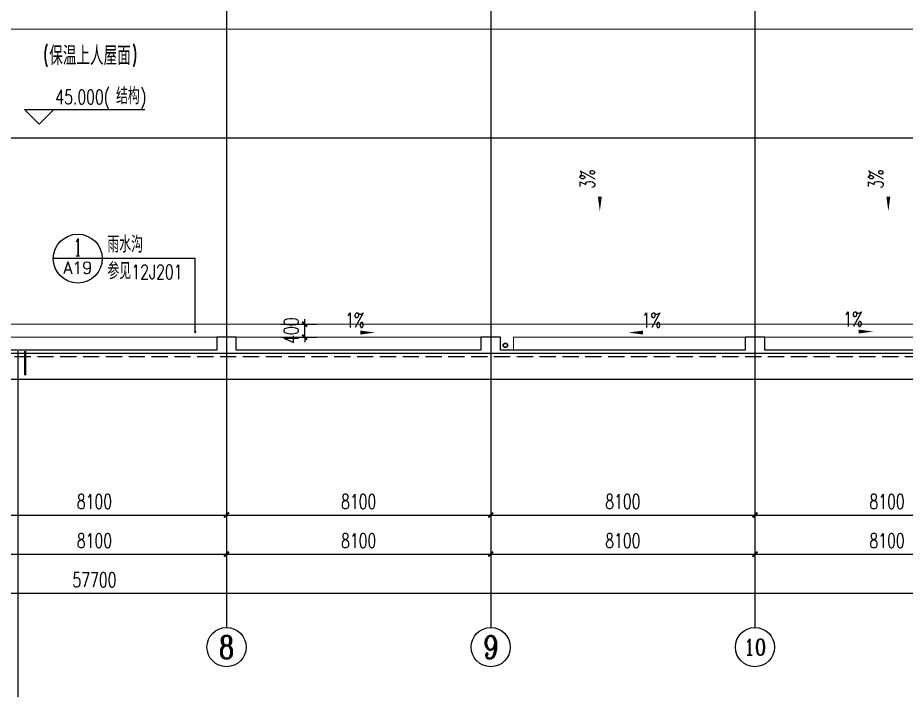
# Model space of a CAD drawing. Extents: x 1738711 to 2346805, y 1189731 to 2516152.
# Drawn here: x 1959184 to 1986423, y 2175239 to 2195849 of the extents above; entities that cross this region are included whole.
import ezdxf
from ezdxf.enums import TextEntityAlignment as Align

# ---------------------------------------------------------------- set-up
doc = ezdxf.new("R2010")
doc.units = 0
doc.header["$LTSCALE"] = 1000
doc.header["$MEASUREMENT"] = 0
doc.linetypes.add('DASH', pattern=[0.35, 0.25, -0.1])
doc.layers.add('_0', color=7, linetype='Continuous', lineweight=25)
doc.layers.add('屋面水线', color=6, linetype='Continuous', lineweight=15)
for name, color, linetype in [('AR-TEXT', 7, 'Continuous'), ('AXIS', 3, 'Continuous'), ('AXIS_TEXT', 7, 'Continuous'), ('DIM_ELEV', 3, 'Continuous'), ('DIM_IDEN', 3, 'Continuous'), ('DIM_SYMB', 3, 'Continuous'), ('DOTE', 1, 'Continuous'), ('PUB_DIM', 3, 'Continuous'), ('PUB_TEXT', 7, 'Continuous'), ('WALL', 40, 'Continuous'), ('YS', 6, 'Continuous'), ('看线', 8, 'Continuous')]:
    doc.layers.add(name, color=color, linetype=linetype)
doc.styles.add('_TCH_AXIS', font='COMPLEX', dxfattribs={"bigfont": 'GBCBIG'})
doc.styles.add('_TCH_DIM', font='SIMPLEX', dxfattribs={"bigfont": 'GBCBIG'})
doc.styles.add('_TCH_DIM_T3', font='SIMPLEX', dxfattribs={"width": 0.705882, "bigfont": 'GBCBIG'})
doc.styles.add('_TCH_LABEL', font='COMPLEX', dxfattribs={"bigfont": 'GBCBIG'})
doc.styles.add('COMPLEX', font='COMPLEX')
doc.styles.get("Standard").update_dxf_attribs({"font": 'gbenor.shx', "bigfont": 'gbcbig.shx'})
doc.dimstyles.new('_TCH_ARCH&&150', dxfattribs={"dimtxt": 446.25, "dimasz": 150, "dimexe": 375, "dimexo": 450, "dimgap": 189.375, "dimtad": 1, "dimdec": 0, "dimzin": 0, "dimdsep": 46, "dimtxsty": '_TCH_DIM_T3', "dimblk": 'ARCHTICK', "dimcen": 0.09, "dimclrt": 7, "dimazin": 2, "dimtfac": 1, "dimtdec": 0, "dimtix": 1, "dimtmove": 2, "dimatfit": 3, "dimfxl": 1, "dimtolj": 1, "dimtzin": 0, "dimarcsym": 0})

# ---------------------------------------------------------------- blocks, each defined once
blk = doc.blocks.new('A$C68B42598')
at = {"layer": 'YS'}
for radius in [70, 60]:
    blk.add_circle((70, 70), radius, dxfattribs=at)
blk = doc.blocks.new('hreahaerheh')
at = {"layer": 'YS'}
blk.add_blockref('A$C68B42598', (1974065, 1888439), dxfattribs=at)
blk = doc.blocks.new('_ArchTick')
at = {"color": 0, "linetype": 'ByBlock', "const_width": 0.4}
blk.add_lwpolyline([(-0.5, -0.5), (0.5, 0.5)], dxfattribs=at)
blk = doc.blocks.new('*D205')
at = {"layer": 'Defpoints', "color": 0, "transparency": 16777216}
for p in [(1966797, 2186459), (1967981, 2186459), (1966797, 2186059)]:
    blk.add_point(p, dxfattribs=at)
at = {"layer": 'PUB_DIM', "color": 0, "lineweight": -2, "transparency": 16777216}
for p, q in [((1967247, 2186459), (1968356, 2186459)), ((1967981, 2186459), (1967981, 2186609)), ((1967981, 2186059), (1967981, 2186459)), ((1967247, 2186059), (1968356, 2186059)), ((1967981, 2186059), (1967981, 2185909))]:
    blk.add_line(p, q, dxfattribs=at)
at = {"layer": 'PUB_DIM', "color": 0, "lineweight": -2, "transparency": 16777216, "xscale": 150, "yscale": 150, "zscale": 150}
for p, rotation in [((1967981, 2186459), 270), ((1967981, 2186059), 90)]:
    blk.add_blockref('_ArchTick', p, dxfattribs=dict(at, rotation=rotation))
at = {"layer": 'PUB_DIM', "color": 7, "transparency": 16777216, "insert": (1967568, 2186259), "char_height": 446.2, "attachment_point": 5, "rotation": 90, "style": '_TCH_DIM_T3'}
blk.add_mtext('\\A1;400', dxfattribs=at)
blk = doc.blocks.new('*D3637')
at = {"layer": 'Defpoints', "color": 0, "transparency": 16777216}
for p in [(1957485, 2183159), (1965585, 2183159), (1965585, 2180609)]:
    blk.add_point(p, dxfattribs=at)
at = {"layer": 'PUB_DIM', "color": 0, "lineweight": -2, "transparency": 16777216}
for p, q in [((1957485, 2182709), (1957485, 2180234)), ((1965585, 2182709), (1965585, 2180234)), ((1957485, 2180609), (1965585, 2180609))]:
    blk.add_line(p, q, dxfattribs=at)
at = {"layer": 'PUB_DIM', "color": 0, "lineweight": -2, "transparency": 16777216, "xscale": 150, "yscale": 150, "zscale": 150, "rotation": 180}
blk.add_blockref('_ArchTick', (1957485, 2180609), dxfattribs=at)
at = {"layer": 'PUB_DIM', "color": 0, "lineweight": -2, "transparency": 16777216, "xscale": 150, "yscale": 150, "zscale": 150}
blk.add_blockref('_ArchTick', (1965585, 2180609), dxfattribs=at)
at = {"layer": 'PUB_DIM', "color": 7, "transparency": 16777216, "insert": (1961535, 2181022), "char_height": 446.2, "attachment_point": 5, "style": '_TCH_DIM_T3'}
blk.add_mtext('\\A1;8100', dxfattribs=at)
blk = doc.blocks.new('*D3638')
at = {"layer": 'Defpoints', "color": 0, "transparency": 16777216}
for p in [(1965585, 2183159), (1973685, 2183159), (1973685, 2180609)]:
    blk.add_point(p, dxfattribs=at)
at = {"layer": 'PUB_DIM', "color": 0, "lineweight": -2, "transparency": 16777216}
for p, q in [((1965585, 2182709), (1965585, 2180234)), ((1973685, 2182709), (1973685, 2180234)), ((1965585, 2180609), (1973685, 2180609))]:
    blk.add_line(p, q, dxfattribs=at)
at = {"layer": 'PUB_DIM', "color": 0, "lineweight": -2, "transparency": 16777216, "xscale": 150, "yscale": 150, "zscale": 150, "rotation": 180}
blk.add_blockref('_ArchTick', (1965585, 2180609), dxfattribs=at)
at = {"layer": 'PUB_DIM', "color": 0, "lineweight": -2, "transparency": 16777216, "xscale": 150, "yscale": 150, "zscale": 150}
blk.add_blockref('_ArchTick', (1973685, 2180609), dxfattribs=at)
at = {"layer": 'PUB_DIM', "color": 7, "transparency": 16777216, "insert": (1969635, 2181022), "char_height": 446.2, "attachment_point": 5, "style": '_TCH_DIM_T3'}
blk.add_mtext('\\A1;8100', dxfattribs=at)
blk = doc.blocks.new('*D3639')
at = {"layer": 'Defpoints', "color": 0, "transparency": 16777216}
for p in [(1973685, 2183159), (1981785, 2183159), (1981785, 2180609)]:
    blk.add_point(p, dxfattribs=at)
at = {"layer": 'PUB_DIM', "color": 0, "lineweight": -2, "transparency": 16777216}
for p, q in [((1973685, 2182709), (1973685, 2180234)), ((1981785, 2182709), (1981785, 2180234)), ((1973685, 2180609), (1981785, 2180609))]:
    blk.add_line(p, q, dxfattribs=at)
at = {"layer": 'PUB_DIM', "color": 0, "lineweight": -2, "transparency": 16777216, "xscale": 150, "yscale": 150, "zscale": 150, "rotation": 180}
blk.add_blockref('_ArchTick', (1973685, 2180609), dxfattribs=at)
at = {"layer": 'PUB_DIM', "color": 0, "lineweight": -2, "transparency": 16777216, "xscale": 150, "yscale": 150, "zscale": 150}
blk.add_blockref('_ArchTick', (1981785, 2180609), dxfattribs=at)
at = {"layer": 'PUB_DIM', "color": 7, "transparency": 16777216, "insert": (1977735, 2181022), "char_height": 446.2, "attachment_point": 5, "style": '_TCH_DIM_T3'}
blk.add_mtext('\\A1;8100', dxfattribs=at)
blk = doc.blocks.new('*D3640')
at = {"layer": 'Defpoints', "color": 0, "transparency": 16777216}
for p in [(1981785, 2183159), (1989885, 2183159), (1989885, 2180609)]:
    blk.add_point(p, dxfattribs=at)
at = {"layer": 'PUB_DIM', "color": 0, "lineweight": -2, "transparency": 16777216}
for p, q in [((1981785, 2182709), (1981785, 2180234)), ((1989885, 2182709), (1989885, 2180234)), ((1981785, 2180609), (1989885, 2180609))]:
    blk.add_line(p, q, dxfattribs=at)
at = {"layer": 'PUB_DIM', "color": 0, "lineweight": -2, "transparency": 16777216, "xscale": 150, "yscale": 150, "zscale": 150, "rotation": 180}
blk.add_blockref('_ArchTick', (1981785, 2180609), dxfattribs=at)
at = {"layer": 'PUB_DIM', "color": 0, "lineweight": -2, "transparency": 16777216, "xscale": 150, "yscale": 150, "zscale": 150}
blk.add_blockref('_ArchTick', (1989885, 2180609), dxfattribs=at)
at = {"layer": 'PUB_DIM', "color": 7, "transparency": 16777216, "insert": (1985835, 2181022), "char_height": 446.2, "attachment_point": 5, "style": '_TCH_DIM_T3'}
blk.add_mtext('\\A1;8100', dxfattribs=at)
blk = doc.blocks.new('*D3645')
at = {"layer": 'AXIS', "color": 0, "lineweight": -2, "transparency": 16777216}
for p, q in [((1957485, 2182709), (1957485, 2179034)), ((1965585, 2182709), (1965585, 2179034)), ((1957485, 2179409), (1965585, 2179409))]:
    blk.add_line(p, q, dxfattribs=at)
at = {"layer": 'Defpoints', "color": 0, "transparency": 16777216}
for p in [(1957485, 2183159), (1965585, 2183159), (1965585, 2179409)]:
    blk.add_point(p, dxfattribs=at)
at = {"layer": 'AXIS', "color": 0, "lineweight": -2, "transparency": 16777216, "xscale": 150, "yscale": 150, "zscale": 150, "rotation": 180}
blk.add_blockref('_ArchTick', (1957485, 2179409), dxfattribs=at)
at = {"layer": 'AXIS', "color": 0, "lineweight": -2, "transparency": 16777216, "xscale": 150, "yscale": 150, "zscale": 150}
blk.add_blockref('_ArchTick', (1965585, 2179409), dxfattribs=at)
at = {"layer": 'AXIS', "color": 7, "transparency": 16777216, "insert": (1961535, 2179822), "char_height": 446.2, "attachment_point": 5, "style": '_TCH_DIM_T3'}
blk.add_mtext('\\A1;8100', dxfattribs=at)
blk = doc.blocks.new('*D3646')
at = {"layer": 'AXIS', "color": 0, "lineweight": -2, "transparency": 16777216}
for p, q in [((1965585, 2182709), (1965585, 2179034)), ((1973685, 2182709), (1973685, 2179034)), ((1965585, 2179409), (1973685, 2179409))]:
    blk.add_line(p, q, dxfattribs=at)
at = {"layer": 'Defpoints', "color": 0, "transparency": 16777216}
for p in [(1965585, 2183159), (1973685, 2183159), (1973685, 2179409)]:
    blk.add_point(p, dxfattribs=at)
at = {"layer": 'AXIS', "color": 0, "lineweight": -2, "transparency": 16777216, "xscale": 150, "yscale": 150, "zscale": 150, "rotation": 180}
blk.add_blockref('_ArchTick', (1965585, 2179409), dxfattribs=at)
at = {"layer": 'AXIS', "color": 0, "lineweight": -2, "transparency": 16777216, "xscale": 150, "yscale": 150, "zscale": 150}
blk.add_blockref('_ArchTick', (1973685, 2179409), dxfattribs=at)
at = {"layer": 'AXIS', "color": 7, "transparency": 16777216, "insert": (1969635, 2179822), "char_height": 446.2, "attachment_point": 5, "style": '_TCH_DIM_T3'}
blk.add_mtext('\\A1;8100', dxfattribs=at)
blk = doc.blocks.new('*D3647')
at = {"layer": 'AXIS', "color": 0, "lineweight": -2, "transparency": 16777216}
for p, q in [((1973685, 2182709), (1973685, 2179034)), ((1981785, 2182709), (1981785, 2179034)), ((1973685, 2179409), (1981785, 2179409))]:
    blk.add_line(p, q, dxfattribs=at)
at = {"layer": 'Defpoints', "color": 0, "transparency": 16777216}
for p in [(1973685, 2183159), (1981785, 2183159), (1981785, 2179409)]:
    blk.add_point(p, dxfattribs=at)
at = {"layer": 'AXIS', "color": 0, "lineweight": -2, "transparency": 16777216, "xscale": 150, "yscale": 150, "zscale": 150, "rotation": 180}
blk.add_blockref('_ArchTick', (1973685, 2179409), dxfattribs=at)
at = {"layer": 'AXIS', "color": 0, "lineweight": -2, "transparency": 16777216, "xscale": 150, "yscale": 150, "zscale": 150}
blk.add_blockref('_ArchTick', (1981785, 2179409), dxfattribs=at)
at = {"layer": 'AXIS', "color": 7, "transparency": 16777216, "insert": (1977735, 2179822), "char_height": 446.2, "attachment_point": 5, "style": '_TCH_DIM_T3'}
blk.add_mtext('\\A1;8100', dxfattribs=at)
blk = doc.blocks.new('*D3648')
at = {"layer": 'AXIS', "color": 0, "lineweight": -2, "transparency": 16777216}
for p, q in [((1981785, 2182709), (1981785, 2179034)), ((1989885, 2182709), (1989885, 2179034)), ((1981785, 2179409), (1989885, 2179409))]:
    blk.add_line(p, q, dxfattribs=at)
at = {"layer": 'Defpoints', "color": 0, "transparency": 16777216}
for p in [(1981785, 2183159), (1989885, 2183159), (1989885, 2179409)]:
    blk.add_point(p, dxfattribs=at)
at = {"layer": 'AXIS', "color": 0, "lineweight": -2, "transparency": 16777216, "xscale": 150, "yscale": 150, "zscale": 150, "rotation": 180}
blk.add_blockref('_ArchTick', (1981785, 2179409), dxfattribs=at)
at = {"layer": 'AXIS', "color": 0, "lineweight": -2, "transparency": 16777216, "xscale": 150, "yscale": 150, "zscale": 150}
blk.add_blockref('_ArchTick', (1989885, 2179409), dxfattribs=at)
at = {"layer": 'AXIS', "color": 7, "transparency": 16777216, "insert": (1985835, 2179822), "char_height": 446.2, "attachment_point": 5, "style": '_TCH_DIM_T3'}
blk.add_mtext('\\A1;8100', dxfattribs=at)
blk = doc.blocks.new('*D3649')
at = {"layer": 'AXIS', "color": 0, "lineweight": -2, "transparency": 16777216}
for p, q in [((1932685, 2182706), (1932685, 2177834)), ((1990385, 2182706), (1990385, 2177834)), ((1932685, 2178209), (1990385, 2178209))]:
    blk.add_line(p, q, dxfattribs=at)
at = {"layer": 'Defpoints', "color": 0, "transparency": 16777216}
for p in [(1932685, 2183156), (1990385, 2183156), (1990385, 2178209)]:
    blk.add_point(p, dxfattribs=at)
at = {"layer": 'AXIS', "color": 0, "lineweight": -2, "transparency": 16777216, "xscale": 150, "yscale": 150, "zscale": 150, "rotation": 180}
blk.add_blockref('_ArchTick', (1932685, 2178209), dxfattribs=at)
at = {"layer": 'AXIS', "color": 0, "lineweight": -2, "transparency": 16777216, "xscale": 150, "yscale": 150, "zscale": 150}
blk.add_blockref('_ArchTick', (1990385, 2178209), dxfattribs=at)
at = {"layer": 'AXIS', "color": 7, "transparency": 16777216, "insert": (1961535, 2178622), "char_height": 446.2, "attachment_point": 5, "style": '_TCH_DIM_T3'}
blk.add_mtext('\\A1;57700', dxfattribs=at)
blk = doc.blocks.new('_AXISO')
blk.add_circle((0, 0), 0.5)
at = {"layer": 'AXIS_TEXT', "style": 'COMPLEX', "width": 1.041667}
blk.add_attdef('A', text='', height=0.56, dxfattribs=at).set_placement((-0.25, -0.28), (0.25, -0.28), align=Align.FIT)

msp = doc.modelspace()

# ---------------------------------------------------------------- linework, layer by layer
at = {"layer": 'AXIS'}
for p, q in [((1965584.6, 2183159.1), (1965584.6, 2177159.1)), ((1973684.6, 2183159.1), (1973684.6, 2177159.1)), ((1981784.6, 2183159.1), (1981784.6, 2177159.1))]:
    msp.add_line(p, q, dxfattribs=at)
at = {"layer": 'DIM_ELEV'}
for p, q in [((1959837.2, 2192590.5), (1959387.2, 2193040.5)), ((1959387.2, 2193040.5), (1963083.5, 2193040.5)), ((1959837.2, 2192590.5), (1960287.2, 2193040.5))]:
    msp.add_line(p, q, dxfattribs=at)
at = {"layer": 'DIM_IDEN'}
for p, q in [((1961774, 2188466.5), (1960274, 2188466.5)), ((1964624.9, 2188466.5), (1961774, 2188466.5)), ((1964624.9, 2186244.1), (1964624.9, 2188466.5)), ((1959187.3, 2185635.2), (1959187.3, 2173322.2))]:
    msp.add_line(p, q, dxfattribs=at)
msp.add_lwpolyline([(1964645.4, 2186223.7, 1), (1964604.5, 2186223.7, 1)], format="xyb", close=True, dxfattribs=at)
at = {"layer": 'DIM_IDEN', "const_width": 75}
msp.add_lwpolyline([(1959412.3, 2185635.2), (1959412.3, 2184885.2)], dxfattribs=at)
at = {"layer": 'DIM_IDEN'}
msp.add_circle((1961024, 2188466.5), 750, dxfattribs=at)
at = {"layer": 'DIM_SYMB'}
for points in [[(1977029, 2191863, 0, 0, 0), (1977029, 2189918.3, 0, 120, 0), (1977029, 2190368.3, 0, 0, 0)], [(1985874.3, 2191863, 0, 0, 0), (1985874.3, 2189918.3, 0, 120, 0), (1985874.3, 2190368.3, 0, 0, 0)], [(1968812.6, 2186200.8, 0, 0, 0), (1970141.2, 2186200.8, 0, 120, 0), (1969691.2, 2186200.8, 0, 0, 0)], [(1979233.3, 2186200.8, 0, 0, 0), (1977904.6, 2186200.8, 0, 120, 0), (1978354.6, 2186200.8, 0, 0, 0)], [(1984085.6, 2186231.8, 0, 0, 0), (1985414.3, 2186231.8, 0, 120, 0), (1984964.3, 2186231.8, 0, 0, 0)]]:
    msp.add_lwpolyline(points, format="xyseb", dxfattribs=at)
at = {"layer": 'DOTE'}
for p, q in [((1965584.6, 2207759.1), (1965584.6, 2183159.1)), ((1973684.6, 2207759.1), (1973684.6, 2183159.1)), ((1981784.6, 2207759.1), (1981784.6, 2183159.1)), ((1992284.6, 2192159.1), (1930784.6, 2192159.1)), ((1992284.6, 2185559.1), (1930784.6, 2185559.1))]:
    msp.add_line(p, q, dxfattribs=at)
at = {"layer": 'WALL'}
for points in [[(1990384.6, 2196359.1), (1989784.6, 2196359.1), (1989784.6, 2194559.1), (1990384.6, 2194559.1), (1990384.6, 2184759.1), (1932684.6, 2184759.1), (1932684.6, 2194559.1), (1933284.6, 2194559.1), (1933284.6, 2196359.1), (1932684.6, 2196359.1), (1932684.6, 2206159.1), (1990384.6, 2206159.1), (1990384.6, 2196359.1)], [(1989784.6, 2185659.1), (1982084.6, 2185659.1), (1982084.6, 2186059.1), (1981484.6, 2186059.1), (1981484.6, 2185659.1), (1973984.6, 2185659.1), (1973984.6, 2186059.1), (1973384.6, 2186059.1), (1973384.6, 2185659.1), (1965884.6, 2185659.1), (1965884.6, 2186059.1), (1965284.6, 2186059.1), (1965284.6, 2185659.1), (1957784.6, 2185659.1)]]:
    msp.add_lwpolyline(points, dxfattribs=at)
at = {"layer": '屋面水线'}
for p, q in [((1933284.6, 2195494.7), (1989784.6, 2195494.7)), ((1932884.6, 2186459.1), (1990184.6, 2186459.1)), ((1949084.6, 2186059.1), (1973984.6, 2186059.1)), ((1974384.6, 2185659.1), (1974384.6, 2186059.1)), ((1974384.6, 2186059.1), (1989384.6, 2186059.1))]:
    msp.add_line(p, q, dxfattribs=at)
at = {"layer": '看线', "linetype": 'DASH', "ltscale": 2}
msp.add_lwpolyline([(1990384.6, 2185459.1), (1932684.6, 2185459.1)], dxfattribs=at)

# ---------------------------------------------------------------- block references
at = {"layer": '_0'}
msp.add_blockref('hreahaerheh', (0, 297300), dxfattribs=at)
at = {"layer": 'AXIS'}
ref = msp.add_blockref('_AXISO', (1965584.6, 2176559.1), dxfattribs=dict(at, xscale=1200, yscale=1200, zscale=1200))
ref.add_attrib('A', '8', dxfattribs={"layer": 'AXIS_TEXT', "ltscale": 0.5, "height": 698.9, "style": '_TCH_AXIS'}).set_placement((1965351.7, 2176209.6), (1965817.6, 2176209.6), align=Align.FIT)
ref = msp.add_blockref('_AXISO', (1973684.6, 2176559.1), dxfattribs=dict(at, xscale=1200, yscale=1200, zscale=1200))
ref.add_attrib('A', '9', dxfattribs={"layer": 'AXIS_TEXT', "ltscale": 0.5, "height": 698.9, "style": '_TCH_AXIS'}).set_placement((1973451.7, 2176209.6), (1973917.6, 2176209.6), align=Align.FIT)
ref = msp.add_blockref('_AXISO', (1981784.6, 2176559.1), dxfattribs=dict(at, xscale=1200, yscale=1200, zscale=1200))
ref.add_attrib('A', '10', dxfattribs={"layer": 'AXIS_TEXT', "ltscale": 0.5, "height": 492.67, "style": '_TCH_AXIS'}).set_placement((1981444.5, 2176312.8), (1982124.8, 2176312.8), align=Align.FIT)

# ---------------------------------------------------------------- texts
at = {"layer": 'AR-TEXT'}
for s, height, p in [('(', 600, (1959949.5, 2194397.4)), ('保温上人屋面', 578.72, (1960149.5, 2194397.4)), (')', 600, (1962677.2, 2194397.4))]:
    msp.add_text(s, height=height, dxfattribs=at).set_placement(p)
at = {"layer": 'PUB_TEXT', "color": 7, "style": '_TCH_DIM', "width": 0.705882}
for s, height, p in [('45.000(', 446.25, (1960336.3, 2193198)), (')', 446.2, (1962933.5, 2193198)), ('12J201', 446.25, (1962668.7, 2187834.3)), ('1%%%', 446.25, (1969221.9, 2186358.3)), ('1%%%', 446.25, (1978313.9, 2186358.3)), ('1%%%', 446.25, (1984494.9, 2186389.3))]:
    msp.add_text(s, height=height, dxfattribs=at).set_placement(p)
at = {"layer": 'PUB_TEXT', "color": 7, "style": '_TCH_DIM'}
for s, p in [('结构', (1962196.3, 2193198)), ('雨水沟', (1961931.5, 2188651.9)), ('参见', (1961931.5, 2187834.3))]:
    msp.add_text(s, height=506.38, dxfattribs=at).set_placement(p)
at = {"layer": 'PUB_TEXT', "color": 7, "style": '_TCH_DIM', "width": 0.705882}
for p in [(1976871.5, 2190605.7), (1985716.8, 2190605.7)]:
    msp.add_text('3%%%', height=446.25, rotation=90, dxfattribs=at).set_placement(p)
at = {"layer": 'PUB_TEXT', "color": 7, "style": '_TCH_LABEL'}
for s, height, p, p2 in [('1', 535.4, (1960909.3, 2188548.8), (1961138.7, 2188548.8)), ('A19', 370.17, (1960583.3, 2188001.7), (1961464.7, 2188001.7))]:
    msp.add_text(s, height=height, dxfattribs=at).set_placement(p, p2, align=Align.FIT)

# ---------------------------------------------------------------- dimensions: what is measured, and where the dimension line sits
at = {"layer": 'AXIS'}
for p1, p2, distance, picture, middle in [((1932684.6, 2183156.4), (1990384.6, 2183156.4), -4947.3, '*D3649', (1961534.6, 2178621.6)), ((1957484.6, 2183159.1), (1965584.6, 2183159.1), -3750, '*D3645', (1961534.6, 2179821.6)), ((1965584.6, 2183159.1), (1973684.6, 2183159.1), -3750, '*D3646', (1969634.6, 2179821.6)), ((1973684.6, 2183159.1), (1981784.6, 2183159.1), -3750, '*D3647', (1977734.6, 2179821.6)), ((1981784.6, 2183159.1), (1989884.6, 2183159.1), -3750, '*D3648', (1985834.6, 2179821.6))]:
    dim = msp.add_aligned_dim(p1=p1, p2=p2, distance=distance, dimstyle='_TCH_ARCH&&150', dxfattribs=at)
    dim.commit()
    dim.dimension.update_dxf_attribs({"geometry": picture, "text_midpoint": middle})
at = {"layer": 'PUB_DIM'}
for p1, p2, distance, picture, middle in [((1966796.7, 2186059.1), (1966796.7, 2186459.1), -1183.9, '*D205', (1967568.1, 2186259.1)), ((1957484.6, 2183159.1), (1965584.6, 2183159.1), -2550, '*D3637', (1961534.6, 2181021.6)), ((1965584.6, 2183159.1), (1973684.6, 2183159.1), -2550, '*D3638', (1969634.6, 2181021.6)), ((1973684.6, 2183159.1), (1981784.6, 2183159.1), -2550, '*D3639', (1977734.6, 2181021.6)), ((1981784.6, 2183159.1), (1989884.6, 2183159.1), -2550, '*D3640', (1985834.6, 2181021.6))]:
    dim = msp.add_aligned_dim(p1=p1, p2=p2, distance=distance, dimstyle='_TCH_ARCH&&150', dxfattribs=at)
    dim.commit()
    dim.dimension.update_dxf_attribs({"geometry": picture, "text_midpoint": middle})

doc.saveas('drawing.dxf')
